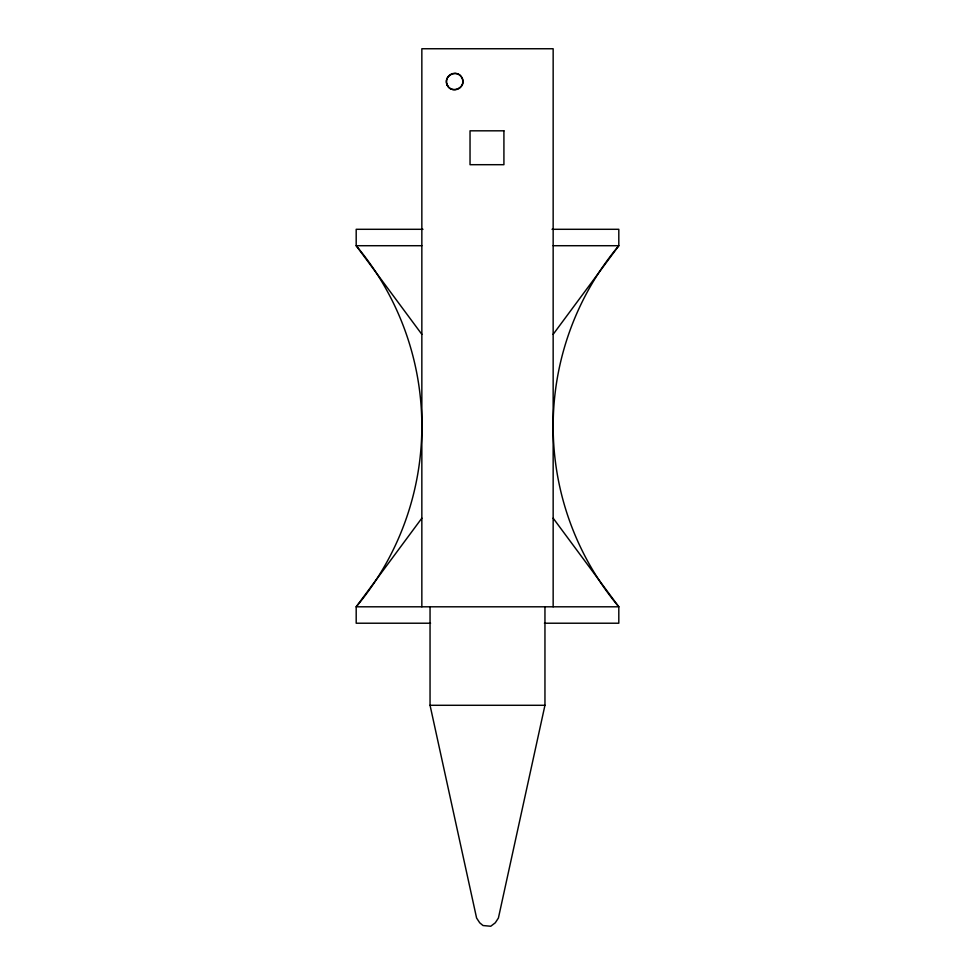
<?xml version="1.0" encoding="UTF-8"?>
<svg xmlns="http://www.w3.org/2000/svg" width="975" height="975" viewBox="0 0 975 975"><rect width="100%" height="100%" fill="white"/><g stroke="black" fill="none" stroke-linecap="round" stroke-linejoin="round"><path stroke-width="1.46" d="M544.952 606.803L544.952 705.291L498.408 918.036L495.276 922.801L490.742 926.25L483.015 925.531L479.724 922.801L476.592 918.036L430.048 705.291L430.048 606.803M553.154 334.34L618.808 245.712L618.808 229.296L552.021 229.296M421.846 518.176L356.192 606.803L356.192 623.22L430.572 623.22M422.979 229.296L356.192 229.296L356.192 245.712A281.08 281.08 0 0 1 356.192 606.803L618.808 606.803L618.808 623.22L544.428 623.22M421.846 245.712L356.192 245.712L421.846 334.34M553.154 245.712L618.808 245.712A281.08 281.08 0 0 0 618.808 606.803L553.154 518.176M430.048 705.291L544.952 705.291M446.745 83.704C449.585 95.355 468.012 87.713 461.784 77.476C456.824 68.067 441.809 76.891 447.647 85.788M553.154 606.803L553.154 48.75L421.846 48.75L421.846 606.803M503.917 130.821L470.035 130.821L470.035 164.69L503.917 164.69L503.917 130.821M450.572 88.688A8.202 8.202 0 0 0 462.881 81.571A8.202 8.202 0 0 0 450.572 74.466A8.202 8.202 0 0 0 450.572 88.688"/></g></svg>
